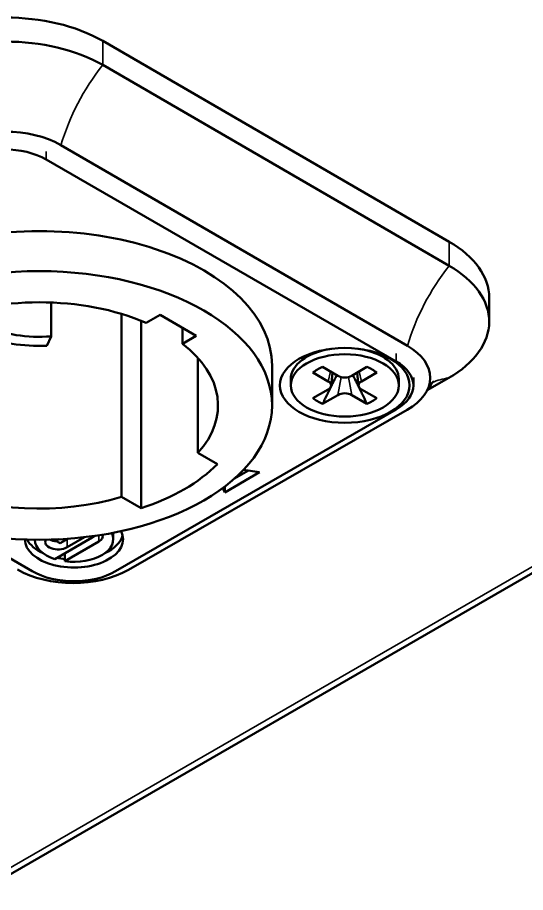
# Model space of a CAD drawing. Header units: millimetres. Extents: x 0 to 3000, y 0 to 3000.
# Drawn here: x 914.14 to 939.99, y 763.99 to 808.57 of the extents above; entities that cross this region are included whole.
import ezdxf

# ---------------------------------------------------------------- set-up
doc = ezdxf.new("R2010")
doc.units = ezdxf.units.MM
doc.layers.add('Visible (ANSI)', color=7, linetype='Continuous', lineweight=50)
doc.layers.add('Visible Narrow (ANSI)', color=7, linetype='Continuous', lineweight=35)

msp = doc.modelspace()

# ---------------------------------------------------------------- linework, layer by layer
at = {"layer": 'Visible (ANSI)'}
for p, q in [((936.1078, 797.1486), (918.4725, 807.3792)), ((918.4725, 806.1545), (936.1078, 795.9238)), ((933.9814, 791.8443), (916.3461, 802.0749)), ((933.4133, 791.0537), (915.5942, 801.3416)), ((915.844, 794.0507), (915.844, 792.3283)), ((938.1463, 793.073), (938.1463, 794.2977)), ((919.4299, 793.4724), (919.4299, 784.1443)), ((920.4249, 783.5698), (920.4249, 793.1263)), ((920.6901, 793.016), (921.3925, 793.4215)), ((921.3925, 793.4215), (923.2309, 792.3601)), ((922.5285, 792.7656), (922.5285, 791.9546)), ((915.844, 792.3283), (915.6225, 791.8511)), ((923.2309, 792.3601), (922.5285, 791.9546)), ((929.2651, 791.5165), (928.8524, 791.2782)), ((932.3288, 791.5165), (932.7415, 791.2782)), ((923.319, 786.3897), (923.319, 791.227)), ((927.0906, 790.8496), (927.0906, 788.8083)), ((929.9485, 790.0331), (929.1736, 790.4804)), ((930.4434, 790.3189), (929.6686, 790.7662)), ((930.1756, 790.4735), (930.0962, 789.8096)), ((931.9254, 790.7662), (931.1505, 790.3189)), ((931.4184, 790.4735), (931.4978, 789.8096)), ((932.4203, 790.4804), (931.6455, 790.0331)), ((928.047, 790.1556), (928.047, 789.829)), ((933.547, 790.1556), (933.547, 789.829)), ((934.292, 790.2372), (934.292, 789.829)), ((936.0841, 790.2084), (934.9944, 789.5822)), ((929.9485, 789.6248), (929.1736, 789.1775)), ((932.4203, 789.1775), (931.6455, 789.6248)), ((930.4434, 789.3391), (929.6686, 788.8917)), ((931.9254, 788.8917), (931.1505, 789.3391)), ((954.0706, 788.1903), (899.964, 756.9519)), ((919.1297, 780.3576), (933.4133, 788.6042)), ((919.792, 780.4329), (933.9679, 788.5783)), ((923.319, 786.3897), (924.314, 785.8152)), ((926.4483, 785.3995), (925.6369, 785.525)), ((926.4483, 785.3995), (924.6805, 784.3788)), ((925.8906, 785.4857), (925.1552, 785.0611)), ((924.6805, 784.6727), (924.6805, 784.3788)), ((924.5794, 784.5968), (924.6805, 784.3788)), ((920.4249, 783.5698), (919.4299, 784.1443)), ((911.4911, 782.3182), (914.8871, 780.3576)), ((916.0376, 780.981), (917.9276, 782.0722)), ((916.2307, 781.9907), (916.0892, 781.9089)), ((916.0892, 781.9843), (916.0892, 781.9089)), ((916.3013, 781.7865), (916.7043, 782.0191)), ((917.5473, 782.0976), (916.6548, 781.5823)), ((917.9276, 782.0722), (917.8251, 782.1314)), ((918.0934, 782.1679), (917.9276, 782.0722)), ((917.9276, 782.1449), (917.9276, 782.0722)), ((919.0084, 782.3218), (919.0084, 781.9906)), ((916.0892, 781.9089), (916.3013, 781.7865)), ((918.2812, 781.8681), (916.5472, 780.867)), ((916.5472, 781.2753), (916.5472, 780.867))]:
    msp.add_line(p, q, dxfattribs=at)
for centre, major_axis, ratio, start_param, end_param in [((913.511, 804.5283), (-7, 0), 0.5773503, 3.9245971, 5.4953934), ((913.511, 803.3036), (7, 0), 0.5773503, 0.7830045, 2.3538008), ((913.511, 800.4458), (4, 0), 0.5773503, 0.7830045, 2.3538008), ((913.4729, 800.1168), (3, 0), 0.5773503, 0.7853982, 2.3561945), ((915.2406, 790.8496), (11.85, 0), 0.5773503, 0, 3.1415927), ((931.1463, 794.2977), (7, 0), 0.5773503, 0, 0.7830045), ((931.1463, 793.073), (7, 0), 0.5773503, 5.4953934, 7.0661898), ((915.2406, 788.8083), (-9.1, 0), 0.5773503, 4.0703384, 5.3544396), ((915.2406, 794.9321), (4.55, 0), 0.5773503, 4.0557985, 4.8453807), ((915.2406, 794.9321), (-5.35, 0), 0.5773503, 0.9757608, 1.642233), ((915.2406, 788.8083), (9.1, 0), 0.5773503, 5.8047846, 6.9252359), ((931.1463, 790.2152), (4, 0), 0.5773503, 5.4953934, 7.0661898), ((930.797, 790.1556), (-2.75, 0), 0.5773503, 4.9713869, 6.2831853), ((930.797, 791.0537), (-1.8, 0), 0.5773503, 5.8580117, 5.908925), ((930.797, 790.1556), (2.75, 0), 0.5773503, 0, 1.3117984), ((930.797, 791.0537), (1.8, 0), 0.5773503, 0.3742603, 0.4251736), ((931.292, 789.829), (3, 0), 0.5773503, 5.4977871, 7.0685835), ((930.797, 789.829), (-1.977, 0), 0.5773503, 5.3198118, 5.6757625), ((930.797, 789.829), (-1.977, 0), 0.5773503, 3.7490155, 4.1049661), ((929.5517, 789.829), (-0.5456, 0), 0.5450264, 2.384986, 3.8981993), ((930.797, 790.5479), (0.515, 0), 0.6115912, 3.9557824, 5.4689956), ((932.0422, 789.829), (-0.5456, 0), 0.5450264, 5.5265787, 7.0397919), ((930.797, 789.829), (1.977, 0), 0.5773503, 3.7490155, 4.1049661), ((930.797, 789.11), (0.515, 0), 0.6115912, 0.8141897, 2.3274029), ((930.797, 789.829), (1.977, 0), 0.5773503, 5.3198118, 5.6757625), ((915.2406, 788.8083), (10.45, 0), 0.5773503, 5.2314931, 5.7640812), ((915.2406, 788.8083), (9.1, 0), 0.5773503, 4.0703384, 5.1907897), ((917.0084, 781.9906), (-2.5, 0), 0.5773503, 0.0074706, 3.4313163), ((917.0084, 782.3988), (-2.5, 0), 0.5773503, 0.2971764, 0.8911856), ((917.0084, 781.9906), (-2, 0), 0.5773503, 0.0195254, 1.0639879), ((916.1952, 781.8477), (-0.65, 0), 0.5773503, 5.952509, 8.6393798), ((916.1952, 782.2559), (-0.65, 0), 0.5773503, 0.8520915, 1.4785581), ((917.0084, 781.9906), (2, 0), 0.5773503, 4.4797059, 6.5608541), ((917.8216, 782.1335), (0.65, 0), 0.5773503, 5.4977871, 6.5237692), ((917.0084, 782.3988), (2.5, 0), 0.5773503, 5.3919997, 6.1412883), ((917.0084, 782.3988), (-2.5, 0), 0.5773503, 1.2188435, 1.3852624), ((916.9703, 782.0698), (-4, 0), 0.5773503, 0.7830045, 2.3538008), ((917.0084, 781.5823), (-3, 0), 0.5773503, 0.7853982, 2.3561945)]:
    msp.add_ellipse(centre, major_axis=major_axis, ratio=ratio, start_param=start_param, end_param=end_param, dxfattribs=at)
for centre, major_axis in [((915.2406, 788.8083), (11.85, 0)), ((930.797, 789.829), (-3.3, 0)), ((930.797, 789.829), (2.75, 0))]:
    msp.add_ellipse(centre, major_axis=major_axis, ratio=0.5773503, dxfattribs=at)
for points, knots in [([(930.3864, 790.3518), (930.3636, 790.3064), (930.3144, 790.2084), (930.2326, 790.0439), (930.1407, 789.8581), (930.0395, 789.6521), (929.928, 789.4245), (929.8055, 789.1733), (929.7156, 788.9884), (929.6686, 788.8917)], [0.30505386, 0.30505386, 0.30505386, 0.30505386, 0.4, 0.5, 0.6, 0.7, 0.8, 0.9, 1, 1, 1, 1]), ([(931.2076, 790.3518), (931.2305, 790.3063), (931.2797, 790.2081), (931.3616, 790.0434), (931.4535, 789.8575), (931.5547, 789.6516), (931.6662, 789.424), (931.7886, 789.1731), (931.8784, 788.9883), (931.9254, 788.8917)], [0.30481313, 0.30481313, 0.30481313, 0.30481313, 0.4, 0.5, 0.6, 0.7, 0.8, 0.9, 1, 1, 1, 1]), ([(935.3203, 790.0364), (935.3203, 790.0364), (935.2918, 790.0108), (935.1849, 789.8843), (935.0918, 789.7574), (934.9883, 789.5713), (934.979, 789.5542), (934.9698, 789.5368)], [0.14517688, 0.14517688, 0.14517688, 0.14517688, 0.23845863, 0.23845863, 0.36633213, 0.36633213, 0.3788938, 0.3788938, 0.3788938, 0.3788938])]:
    msp.add_open_spline(points, degree=3, knots=knots, dxfattribs=at)
at = {"layer": 'Visible Narrow (ANSI)'}
for p, q in [((918.4725, 807.3792), (918.4725, 806.1545)), ((915.5942, 801.7498), (915.5942, 801.3416)), ((936.1078, 795.9238), (936.1078, 797.1486)), ((933.4133, 791.0537), (933.4133, 791.4619)), ((930.0672, 790.5361), (929.9485, 790.0331)), ((931.6455, 790.0331), (931.5268, 790.5361)), ((930.6131, 790.2537), (930.4434, 789.3391)), ((931.1505, 789.3391), (930.9809, 790.2537)), ((899.9788, 757.2986), (953.7777, 788.3594)), ((916.6548, 781.9906), (916.6548, 781.5823)), ((918.2812, 781.8681), (918.2812, 782.1958))]:
    msp.add_line(p, q, dxfattribs=at)
for points in [[(916.3461, 802.0749), (916.7827, 803.5361), (917.4915, 804.8959), (918.4725, 806.1545)], [(933.9814, 791.8443), (934.418, 793.3055), (935.1268, 794.6653), (936.1078, 795.9238)], [(935.2587, 789.9715), (935.5081, 790.0899), (935.7833, 790.1688), (936.0841, 790.2084)]]:
    msp.add_open_spline(points, degree=3, dxfattribs=at)

doc.saveas('drawing.dxf')
